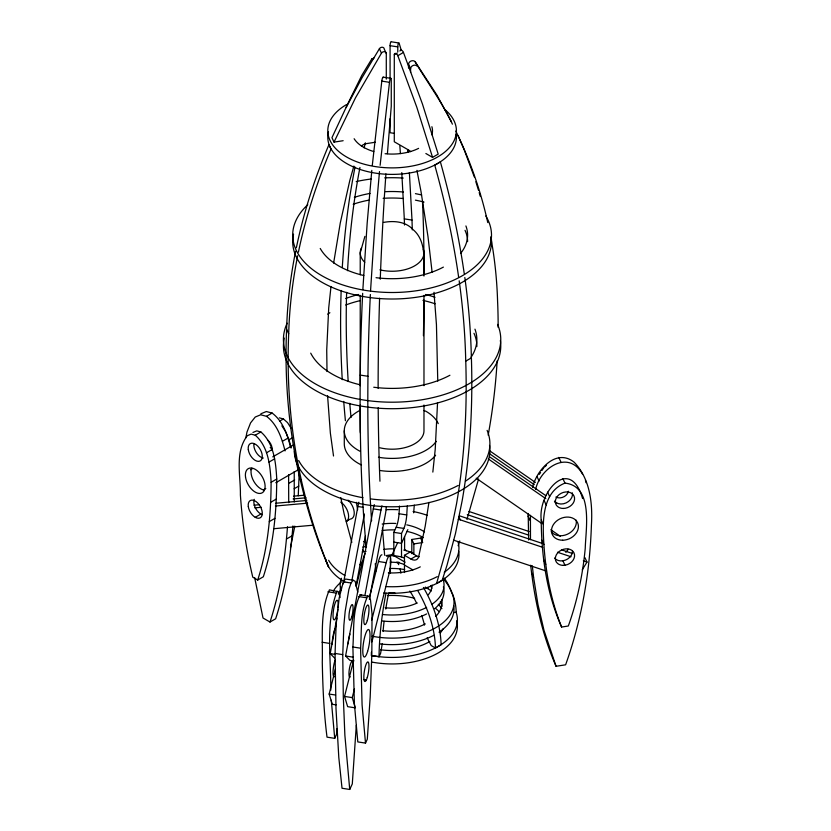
<?xml version="1.0" encoding="UTF-8"?>
<svg xmlns="http://www.w3.org/2000/svg" width="831" height="831" viewBox="0 0 831 831"><rect width="100%" height="100%" fill="white"/><g stroke="black" fill="none" stroke-linecap="round" stroke-linejoin="round"><path stroke-width="1.25" d="M437.553 402.557L435.226 449.322L432.837 472.091M437.76 381.117L436.441 324.589L433.99 292.304M271.114 482.292C270.937 515.23 267.925 548.564 257.703 580.038L252.78 577.192C246.319 550.195 242.247 522.637 240.398 494.933C240.71 475.467 234.55 452.417 247.306 435.704L251.139 434.125L255.242 435.205C268.423 446.611 270.2 465.931 271.114 482.292L276.744 479.04C275.84 462.67 274.064 443.359 260.872 431.954L256.769 430.874L252.946 432.452M276.744 479.04C276.578 511.979 273.555 545.313 263.334 576.776L257.703 580.038M288.606 474.802L288.71 502.672M294.236 471.551L294.257 501.986M299.212 472.34L298.256 495.806M336.981 728.683L336.513 734.459L334.716 738.343L327.019 737.149C323.851 712.292 322.771 687.216 322.283 662.182C322.916 638.26 319.738 612.167 329.419 589.854L338.518 591.817L340.087 597.593M330.79 690.135C330.998 657.498 325.347 621.983 337.116 591.049M356.312 725.286L352.292 783.934L349.726 789.45L342.029 788.255L338.799 757.436L336.004 708.739L335.059 653.446L336.171 624.123L339.193 597.905L343.317 581.793L345.447 579.03L353.144 580.225L355.138 581.316L357.777 592.15M349.726 789.45L344.875 735.258L343.296 696.638L342.756 654.631L343.868 625.317L345.177 611.336L348.875 589.428L351.014 582.988L353.144 580.225M352.895 647.006C354.089 629.669 352.313 610.453 360.207 594.612L369.307 596.575L370.512 600.013L372.018 613.777L371.841 654.35L370.19 697.043L367.302 739.226L365.505 743.101L357.808 741.917L354.39 703.753L352.895 647.006L360.592 648.19L362.087 704.948L365.505 743.101M360.592 648.19C361.786 630.864 360.01 611.647 367.904 595.806M362.856 289.645L367.177 223.072L371.81 170.365M370.553 290.84L374.874 224.256L379.507 171.56M393.811 555.783L393.811 532.339L396.179 527.238A11.364 2.4 -81.2 0 0 399.046 513.745L399.514 506.027M401.508 556.978L401.508 533.523L403.876 528.423A11.364 2.4 -81.2 0 0 406.743 514.94L407.294 505.934M385.916 173.897L384.338 197.186A1000.295 211.386 -81.2 0 0 380.255 279.237M528.651 539.973L528.173 513.475M530.49 539.651L530.427 515.355M561.6 627.041C551.057 600.823 545.728 572.736 543.91 544.596C542.508 523.437 541.324 492.347 564.966 483.112C593.646 486.156 585.762 528.516 585.242 548.283C582.77 574.74 577.296 600.969 568.321 626.003L561.6 627.041C546.746 593.511 541.469 556.417 541.22 519.957C537.854 492.388 569.9 455.201 582.593 498.507M387.423 153.621L391.266 106.129L391.266 79.901A3.667 0.779 -81.2 0 0 390.549 78.54A3.667 0.779 -81.2 0 0 389.49 82.311L380.12 165.317M413.672 512.831L414.295 505.103M254.629 577.535L263.012 618.004L270.002 622.035C280.12 591.236 285.064 558.983 287.495 526.74M270.002 622.035L275.643 618.783C285.48 588.774 290.466 557.372 292.917 525.94M372.298 165.379L381.793 81.116A3.667 0.779 -81.2 0 1 382.644 77.698A3.667 0.779 -81.2 0 1 383.475 77.626M330.998 286.498L328.712 307.927L326.728 350.048L327.009 371.561M428.941 502.402L425.171 526.376L418.782 556.271A11.364 6.565 60 0 1 410.93 559.034L404.468 555.295L404.468 572.528M333.636 263.053L340.263 223.04L349.799 180.493L353.881 166.075M294.797 526.127L290.486 547.65M382.302 643.537L380.598 653.395L379.05 656.739L371.353 655.545A83.671 17.68 -81.2 0 1 371.395 652.231M334.561 657.986L330.187 653.613L336.877 618.098M343.328 583.861L357.891 506.495A11.956 2.524 -81.2 0 1 358.899 502.215M351.98 579.976L364.394 514.025M356.115 585.616L365.432 536.161M353.798 660.967L349.955 660.365L345.582 655.991L373.285 508.873A11.956 2.524 -81.2 0 1 374.293 504.604M364.986 595.038L380.982 510.068A11.956 2.524 -81.2 0 1 381.99 505.788M369.359 599.411L385.355 514.441A11.956 2.524 -81.2 0 0 386.249 506.567M245.862 437.823L246.994 431.985L250.578 422.886L255.242 417.027L260.674 414.783L266.512 416.31C277.398 424.496 281.802 438.228 285.054 450.911M388.669 593.157L387.682 598.008A71.695 15.155 -81.2 0 0 385.771 609.071M296.366 247.711C303.668 212.362 314.824 177.855 328.951 144.646L331.018 149.092C316.891 182.301 305.735 216.808 298.422 252.157M364.134 147.856L365.37 142.828M336.098 704.875L332.255 704.283L329.159 694.051L335.444 669.059M356.177 586.603L363.095 559.118A11.956 2.524 -81.2 0 1 365.048 553.685M354.453 688.868L352.251 697.614L355.346 707.856L347.649 706.662L344.553 696.43L353.663 660.198M369.38 597.728L378.489 561.496A11.956 2.524 -81.2 0 1 381.917 554.817M371.727 620.155L386.186 562.691A11.956 2.524 -81.2 0 1 390.414 557.154A11.956 2.524 -81.2 0 1 389.282 572.923L371.997 641.636M478.573 478.957L466.98 519.468M364.892 236.378L360.228 252.853L360.228 274.77M458.12 545.707L459.772 540.939M532.598 487.267C536.649 470.107 556.095 447.68 574.169 462.233C590.187 478.874 592.752 503.389 591.402 525.431C589.844 572.819 581.607 620.123 565.61 664.81L556.064 666.285C542.072 634.323 534.52 599.805 530.677 565.215M535.642 489.334C540.316 467.843 568.487 448.969 582.604 474.252M346.049 107.292L361.755 75.465L371.623 59.23L374.449 57.599M343.151 140.709L334.02 142.122L355.523 97.767L381.46 53.163A2.68 2.109 -24.9 0 1 384.379 51.699A2.68 2.109 -24.9 0 1 386.29 53.516L386.29 79.111M386 555.607L392.097 554.661L397.654 542.685M407.844 529.627L401.508 543.287L393.811 542.092M386.29 53.516L384.234 49.071A2.68 2.109 -24.9 0 0 382.312 47.253A2.68 2.109 -24.9 0 0 379.403 48.728L362.108 77.595L345.322 109.09L331.953 137.676L334.02 142.122M582.251 569.786L586.998 562.088L584.941 557.643M539.319 474.376L540.607 472.455M541.885 470.533L543.817 467.656M544.679 466.887L546.424 465.36M410.67 151.637A9.016 5.204 60 0 0 408.592 150.037L394.289 141.779L394.289 54.753L397.104 53.122M394.289 54.753A2.68 1.548 60 0 1 395.691 53.444A2.68 1.548 60 0 1 397.82 55.698L403.45 52.446L422.439 104L438.186 154.119L432.556 157.371L425.867 153.506M266.512 416.31L272.142 413.059C283.039 421.244 287.433 434.977 290.684 447.66M255.242 435.205L260.872 431.954M279.663 421.109L283.413 418.938L287.526 422.605L291.349 428.599M282.447 441.292L288.087 438.041M266.46 452.791L272.101 449.54M291.203 447.919L289.001 439.776L292.761 437.605M250.495 469.733L252.717 468.445M272.755 456.873L294.112 444.543M268.984 462.098L274.614 458.847M464.809 277.523A636.224 367.323 60 0 1 471.374 357.901L465.734 361.153A636.224 367.323 60 0 0 459.179 280.785M263.562 489.791L265.785 488.503M275.809 482.728L299.181 469.224M289.053 483.195L294.683 479.944M270.657 502.329L276.287 499.078M294.132 488.773L298.828 486.062M255.242 517.318L260.872 514.067M269.286 521.608L274.926 518.357M286.466 539.039L292.096 535.787M346.278 521.317L350.038 519.157A11.956 6.897 60 0 0 354.183 511.823A11.956 6.897 60 0 0 347.992 500.096M404.468 555.295L410.099 552.044L416.57 555.773A11.364 6.565 60 0 0 419.24 556.791M410.93 559.034L416.57 555.773M427.134 637.803L431.216 645.562L435.454 648.014L441.095 644.763A83.671 48.302 60 0 0 423.436 587.475M260.872 413.776L266.315 411.532L272.142 413.059M375.3 142.246L366.751 143.566A9.016 7.105 -24.9 0 0 361.392 145.955M362.752 547.058L366.544 546.476M411.812 553.716L411.812 539.475L420.642 538.104A11.364 8.964 -24.9 0 0 423.104 537.491M362.316 551.836A11.364 8.964 -24.9 0 0 363.552 551.701L366.076 551.306M411.812 539.475L413.869 543.921L422.709 542.55L420.642 538.104M453.892 612.551L456.209 612.187A83.671 65.992 -24.9 0 0 443.287 578.729M383.475 222.428C393.603 220.527 405.57 221.42 412.924 229.47C426.417 240.72 423.883 260.425 423.976 276.058M293.613 496.159L303.917 495.234M293.135 498.943L306.005 497.8M254.016 505.196L259.168 504.729M275.913 503.233L306.816 500.48M254.826 507.866L261.256 507.294M275.425 506.027L307.615 503.15M273.576 528.734L313.495 525.171M397.789 42.807L391.38 41.81A2.68 0.571 -81.2 0 0 390.591 42.474A2.68 0.571 -81.2 0 0 390.082 45.695L390.082 78.966M390.082 45.695L397.779 46.879L397.779 52M383.226 77.148L390.923 78.332M381.793 81.116L389.49 82.311M393.925 133.313L390.082 132.721L390.082 118.646M401.778 172.63L404.302 218.885L411.999 220.07L412.301 229.896M362.669 293.333A636.224 134.445 -81.2 0 0 360.27 375.093L367.967 376.277A834.282 176.307 -81.2 0 0 371.343 517.183L371.602 520.86M357.891 506.495L363.022 507.294M373.285 508.873L380.982 510.068M399.046 513.745L406.743 514.94M396.179 527.238L403.876 528.423M393.811 532.339L401.508 533.523M378.489 561.496L386.186 562.691M343.317 581.793L351.014 582.988M327.923 591.797L335.62 592.991M358.712 596.565L366.409 597.749M322.116 642.238L329.814 643.433M335.059 653.446L342.756 654.631M330.187 653.613L335.319 654.402M345.582 655.991L353.279 657.186M363.843 679.478L366.409 679.872M329.159 694.051L335.568 695.038M344.553 696.43L352.251 697.614M279.309 417.858L283.413 418.938M468.923 511.46L529.17 531.539M467.292 514.669L528.776 535.164M459.522 515.833L541.905 543.297M561.579 549.852L572.642 553.539M458.286 519.396A11.956 9.432 -24.9 0 1 460.353 519.863L542.736 547.328M557.487 552.251L571.022 556.76M583.31 560.852L586.998 562.088M453.726 540.202L545.946 570.939M423.841 410.483L425.908 411.272A47.814 27.6 0 0 1 438.269 423.633M360.207 594.612L361.61 595.391M392.097 554.661L405.113 562.182M363.5 541.407L365.65 542.643L365.65 547.38M404.468 565.059L412.914 569.941M489.563 450.755L535.403 482.416M489.49 453.726L534.271 484.65M489.417 456.697L545.925 495.723M554.454 501.612L556.583 503.077M488.285 458.93L545.853 498.693M476.225 478.209L541.251 523.115M550.849 529.742L560.447 536.369M408.54 68.038L408.54 64.288A3.667 2.888 -24.9 0 1 411.2 60.985A3.667 2.888 -24.9 0 1 415.188 61.837L436.805 94.942L451.545 121.991M415.188 61.837C427.446 82.591 442.113 102.171 452.417 124.172M281.886 425.856L285.719 431.85L289.001 439.776M409.849 591.059L411.864 594.269A71.695 41.394 60 0 1 416.601 603.213M455.793 131.038C469.993 160.154 480.775 190.943 487.766 222.573M408.54 64.288L410.597 68.734L410.597 72.484M379.403 48.728L381.46 53.163M558.775 457.403L560.842 461.849M562.899 478.677L564.966 483.112M547.577 492.149L549.634 496.595M537.003 476.547L539.07 480.993M544.128 500.542L546.196 504.988M562.899 560.79L564.966 565.236M541.22 519.957L543.287 524.392M541.843 540.15L543.91 544.596M527.986 516.041L530.053 520.476M543.713 559.928L545.77 564.374M531.518 572.829L533.575 577.275L537.948 604.438L544.004 630.365L556.064 666.285M458.805 516.539L460.353 519.863M286.633 329.325L288.7 333.771A834.282 657.986 -24.9 0 0 301.31 479.996M362.524 549.478L363.552 551.701M458.13 135.785L464.186 149.746L474.314 176.941M397.82 55.698L416.809 107.251L432.556 157.371M475.851 181.74L478.459 190.154M401.248 50.224L399.077 43.004A2.68 0.571 -81.2 0 0 398.288 43.659A2.68 0.571 -81.2 0 0 397.779 46.879M479.207 192.553L480.193 196.189M351.825 542.352L344.107 513.838L340.803 497.572M585.44 480.214L586.052 482.718M301.289 480.006C307.979 509.652 317.11 538.727 328.557 566.877C315.77 537.522 306.41 506.744 299.233 475.561A834.282 657.986 -24.9 0 1 286.602 329.325A636.224 501.779 -24.9 0 1 295.587 251.346M416.933 170.376L421.005 191.514L427.986 236.606L432.099 272.121M356.374 502.329L357.652 509.787M464.238 273.679C458.826 235.931 450.641 198.609 440.388 161.889L434.748 165.14C445.011 201.86 453.196 239.193 458.608 276.941M333.522 456.001L330.364 433.096L327.559 395.546M334.716 738.343L331.299 700.19M532.318 565.859L533.575 577.275M375.248 563.667L376.059 570.99M366.087 547.4L363.646 516.009A834.282 176.307 -81.2 0 1 360.259 375.103M384.639 555.264L382.811 532.931A1000.295 211.386 -81.2 0 1 382.468 527.986M407.741 149.694L407.928 152.229M409.382 172.547L411.999 220.07M399.856 145.955L400.407 153.579M404.302 218.885L404.489 225.024M423.976 295.4L423.976 385.667M423.976 405.009L423.976 430.79A31.879 18.407 0 0 1 379.902 447.795M413.869 543.921L413.869 554.277M404.604 536.618L404.604 549.634A83.671 17.68 -81.2 0 1 406.38 550.745M390.393 557.476L390.393 573.006M360.841 561.881L360.841 565.433M360.228 295.4L360.228 385.667M360.228 405.009L360.228 430.79A31.879 18.407 0 0 0 360.498 433.18M344.283 430.79L344.283 443.806A47.814 27.6 0 0 0 361.454 464.996M436.275 441.354A47.814 27.6 0 0 1 378.479 457.258M360.363 451.441A47.814 27.6 0 0 1 360.363 410.15M435.6 455.253A47.814 27.6 0 0 1 379.694 470.46M423.363 249.258A31.879 18.407 0 0 1 412.321 267.073A31.879 18.407 0 0 1 379.902 269.846M364.747 262.295A31.879 18.407 0 0 1 361.319 248.074M340.731 502.09A11.956 6.897 60 0 1 347.867 511.927A11.956 6.897 60 0 1 346.88 521.328M443.12 628.735A53.35 30.799 0 0 1 440.451 632.744M429.824 641.511A53.35 30.799 0 0 1 380.546 649.8M438.301 604.324A53.35 30.799 0 0 1 441.905 608.687M456.053 612.104A65.296 37.696 0 0 1 371.561 655.514M425.295 587.257A65.296 37.696 0 0 1 428.516 588.431M456.707 620.767A65.296 37.696 0 0 1 371.561 662.027M387.454 595.547A53.35 30.799 0 0 1 414.648 598.32M435.797 608.572A53.35 30.799 0 0 1 439.059 611.616M386.737 556.136A20.702 11.946 0 0 1 403.97 557.892M383.652 549.468A32.648 18.853 0 0 1 393.811 548.855M403.804 550.08A32.648 18.853 0 0 1 413.09 553.238M394.943 592.96A32.648 18.853 0 0 1 389.251 592.96M390.29 562.275A20.702 11.946 0 0 1 403.97 564.394M443.079 579.3A51.927 29.978 0 0 1 431.881 604.303M426.625 607.419A51.927 29.978 0 0 1 382.447 614.483M340.803 589.719A51.927 29.978 0 0 1 341.499 578.283M432.078 585.024A39.981 23.081 0 0 1 428.329 594.778M417.255 602.963A39.981 23.081 0 0 1 385.158 607.762M396.74 562.099A39.981 23.081 0 0 1 399.036 562.296M443.39 586.842A51.927 29.978 0 0 1 434.634 608.728M426.625 613.932A51.927 29.978 0 0 1 382.447 620.996M340.18 591.007A51.927 29.978 0 0 1 340.803 586.842M389.77 568.487A39.981 23.081 0 0 1 404.676 569.619M430.718 585.564A39.981 23.081 0 0 1 431.736 588.525M451.908 593.126A61.92 35.743 0 0 1 434.426 628.465A61.92 35.743 0 0 1 372.195 636.224M333.324 591.132A61.92 35.743 0 0 1 341.385 581.877M441.874 599.868A49.964 28.846 0 0 1 435.797 616.363M425.316 623.925A49.964 28.846 0 0 1 382.811 630.719M453.778 605.768A61.92 35.743 0 0 1 439.028 632.204M433.927 635.237A61.92 35.743 0 0 1 379.57 643.89M425.316 587.34A49.964 28.846 0 0 1 431.289 590.997M440.357 601.415A49.964 28.846 0 0 1 441.874 606.37M424.08 273.939A834.282 176.307 -81.2 0 0 423.935 255.668A636.224 134.445 -81.2 0 0 422.491 201.642M424.007 300.095A834.282 176.307 -81.2 0 1 423.415 335.682M397.893 563.003A71.695 15.155 -81.2 0 1 398.714 564.665M400.095 569.038A71.695 15.155 -81.2 0 1 400.906 573.193M465.755 361.163A834.282 481.679 60 0 1 456.499 504.002L449.831 536.826L436.555 583.58L442.185 580.329L447.047 565.08L455.461 533.575L462.15 500.771A834.282 481.679 60 0 0 471.395 357.912M399.96 51.044A2.68 1.548 60 0 1 401.529 50.265A2.68 1.548 60 0 1 403.45 52.446M421.66 615.48A71.695 41.394 60 0 1 424.485 625.047M417.796 590.727A83.671 48.302 60 0 1 435.454 648.014M288.689 333.771A636.224 501.779 -24.9 0 1 297.654 255.792M338.29 593.895A83.671 65.992 -24.9 0 1 340.907 589.802M456.157 134.03A64.309 37.125 0 0 1 390.227 174.375A64.309 37.125 0 0 1 328.474 131.89M500.355 340.492A108.664 62.741 0 0 1 389.999 408.686A108.664 62.741 0 0 1 284.295 338.082M327.705 314.149A84.762 48.936 0 0 1 329.886 312.726M345.706 305.008A84.762 48.936 0 0 1 359.968 300.677M422.979 300.386A84.762 48.936 0 0 1 435.06 303.782M473.971 333.293A84.762 48.936 0 0 1 476.849 346.579M458.702 551.296A66.854 38.6 0 0 1 383.704 592.96M344.823 581.96A66.854 38.6 0 0 1 325.7 559.138M382.187 530.542A42.942 24.795 0 0 1 394.6 529.908M406.785 531.362A42.942 24.795 0 0 1 422.47 537.127M489.542 445.395A97.819 56.477 0 0 1 397.436 506.702A97.819 56.477 0 0 1 294.309 451.545M491.121 236.617A99.408 57.391 0 0 1 389.936 298.994A99.408 57.391 0 0 1 293.54 234.124M353.206 204.249A75.496 43.586 0 0 1 368.777 200.157M383.143 198.329A75.496 43.586 0 0 1 403.43 198.516M415.427 200.157A75.496 43.586 0 0 1 424.007 202.11M465.028 230.332A75.496 43.586 0 0 1 467.593 241.613M457.933 541.459A66.854 38.6 0 0 1 444.242 572.32M437.272 576.61A66.854 38.6 0 0 1 386.27 586.603M344.823 575.447A66.854 38.6 0 0 1 328.64 560.291M386.27 509.704A66.854 38.6 0 0 1 397.924 509.704M413.121 511.522A66.854 38.6 0 0 1 427.196 515.313M420.278 566.867A42.942 24.795 0 0 1 388.357 572.86M361.734 565.693A42.942 24.795 0 0 1 359.688 564.426M382.187 524.029A42.942 24.795 0 0 1 395.847 523.457M406.785 524.86A42.942 24.795 0 0 1 424.506 531.892M487.111 430.385A97.819 56.477 0 0 1 465.505 481.128M458.193 485.439A97.819 56.477 0 0 1 370.595 498.901M363.002 497.727A97.819 56.477 0 0 1 298.661 460.519M497.582 324.391A108.664 62.741 0 0 1 391.048 402.194A108.664 62.741 0 0 1 287.131 323.217M474.958 329.159A84.762 48.936 0 0 1 471.094 357.195M449.914 375.248A84.762 48.936 0 0 1 373.742 387.236M359.968 384.743A84.762 48.936 0 0 1 310.721 353.144M345.706 298.506A84.762 48.936 0 0 1 358.722 294.475M425.472 294.475A84.762 48.936 0 0 1 435.06 297.269M485.834 216.008A99.408 57.391 0 0 1 381.221 292.159A99.408 57.391 0 0 1 307.802 204.696M356.219 181.584A99.408 57.391 0 0 1 371.177 178.997M384.67 177.876A99.408 57.391 0 0 1 403.222 178.073M465.911 225.939A75.496 43.586 0 0 1 460.519 253.528M443.38 267.104A75.496 43.586 0 0 1 376.048 277.699M363.812 275.518A75.496 43.586 0 0 1 320.236 248.469M354.349 197.363A75.496 43.586 0 0 1 370.034 193.426M385.522 191.681A75.496 43.586 0 0 1 403.43 192.013M415.427 193.654A75.496 43.586 0 0 1 421.608 194.984M444.772 109.463A64.309 37.125 0 0 1 431.985 159.884A64.309 37.125 0 0 1 344.065 155.439A64.309 37.125 0 0 1 346.631 104.509M431.881 126.707A40.397 23.32 0 0 1 431.881 134.809M418.606 148.365A40.397 23.32 0 0 1 385.085 153.725M373.763 151.543A40.397 23.32 0 0 1 354.131 138.735M350.308 676.86A7.957 1.683 -81.2 0 1 349.01 672.05A7.957 1.683 -81.2 0 1 351.253 662.265A7.957 1.683 -81.2 0 1 353.071 664.79M348.106 643.828A11.946 2.524 -81.2 0 1 349.955 634.011M334.332 676.798A9.962 2.109 -81.2 0 1 333.075 671.033A9.962 2.109 -81.2 0 1 335.173 659.928M337.853 609.32A9.962 2.109 -81.2 0 1 333.46 619.168A9.962 2.109 -81.2 0 1 335.319 602.631A9.962 2.109 -81.2 0 1 338.04 607.627M332.057 644.202A13.94 2.95 -81.2 0 1 334.986 628.652M335.62 627.135A13.94 2.95 -81.2 0 1 336.243 625.951M371.831 641.74A83.671 17.68 -81.2 0 1 371.987 639.319M379.954 481.211A1000.295 211.386 -81.2 0 1 378.198 407.772M378.126 388.316A1000.295 211.386 -81.2 0 1 379.601 298.194M383.06 631.456A71.695 15.155 -81.2 0 1 384.099 621.287M379.05 656.739A83.671 17.68 -81.2 0 1 386 593.189M367.967 376.287A636.224 134.445 -81.2 0 1 370.366 294.517M568.414 491.256A7.957 6.274 -24.9 0 1 555.897 497.042M568.061 549.198A7.957 6.274 -24.9 0 1 565.776 552.303M572.517 551.171A9.962 7.853 -24.9 0 1 565.392 560.125A9.962 7.853 -24.9 0 1 554.568 558.017M572.372 492.866A9.962 7.853 -24.9 0 1 566.191 502.88A9.962 7.853 -24.9 0 1 554.568 501.103M576.163 520.175A13.94 11 -24.9 0 1 567.511 534.188A13.94 11 -24.9 0 1 551.233 531.695M498.153 327.352A834.282 657.986 -24.9 0 0 497.592 301.445A636.224 501.779 -24.9 0 0 490.82 237.344M497.146 360.934A834.282 657.986 -24.9 0 1 488.171 435.132M410.597 68.734A3.667 2.888 -24.9 0 1 413.267 65.42A3.667 2.888 -24.9 0 1 417.245 66.283M444.263 578.127A83.671 65.992 -24.9 0 1 451.41 592.098M267.489 439.931A7.957 4.591 60 0 1 272.059 450.101M271.166 448.356A7.957 4.591 60 0 1 270.22 447.514M351.035 417.474A1000.295 577.524 60 0 1 349.768 403.284M348.189 381.522A1000.295 577.524 60 0 1 346.631 292.356M347.545 270.677A1000.295 577.524 60 0 1 359.948 167.498M345.405 420.725A1000.295 577.524 60 0 1 343.722 401.394M342.247 379.694A1000.295 577.524 60 0 1 341.167 290.476M342.279 267.53A1000.295 577.524 60 0 1 355.034 167.062M371.623 59.23A3.667 2.119 60 0 1 373.41 58.741M262.097 514.649A9.962 5.755 60 0 1 254.255 499.327M264.248 490.124A13.94 8.05 60 0 1 253.902 481.502A13.94 8.05 60 0 1 251.606 468.237M263.282 458.058A9.962 5.755 60 0 1 253.943 443.609M351.71 617.028A7.957 1.683 -81.2 0 0 352.334 604.604A7.957 1.683 -81.2 0 0 348.978 615.688A7.957 1.683 -81.2 0 0 351.71 617.028M367.281 620.57A9.962 2.109 -81.2 0 0 368.06 605.02A9.962 2.109 -81.2 0 0 363.864 618.887A9.962 2.109 -81.2 0 0 367.281 620.57M367.281 677.483A9.962 2.109 -81.2 0 0 368.06 661.933A9.962 2.109 -81.2 0 0 363.864 675.8A9.962 2.109 -81.2 0 0 367.281 677.483M367.634 651.317A13.94 2.95 -81.2 0 0 368.725 629.555A13.94 2.95 -81.2 0 0 362.846 648.959A13.94 2.95 -81.2 0 0 367.634 651.317M562.618 540.223A13.94 11 -24.9 0 0 577.618 522.792A13.94 11 -24.9 0 0 554.641 522.917A13.94 11 -24.9 0 0 562.618 540.223M563.293 565.371A9.962 7.853 -24.9 0 0 574.003 552.916A9.962 7.853 -24.9 0 0 557.591 553.01A9.962 7.853 -24.9 0 0 563.293 565.371M563.293 508.458A9.962 7.853 -24.9 0 0 574.003 496.003A9.962 7.853 -24.9 0 0 557.591 496.097A9.962 7.853 -24.9 0 0 563.293 508.458M248.303 449.685A9.962 5.755 60 0 0 259.771 461.122A9.962 5.755 60 0 0 257.652 446.018A9.962 5.755 60 0 0 248.303 449.685M248.303 506.598A9.962 5.755 60 0 0 259.771 518.035A9.962 5.755 60 0 0 257.652 502.932A9.962 5.755 60 0 0 248.303 506.598M245.529 477.098A13.94 8.05 60 0 0 261.578 493.115A13.94 8.05 60 0 0 258.618 471.977A13.94 8.05 60 0 0 245.529 477.098"/></g></svg>
